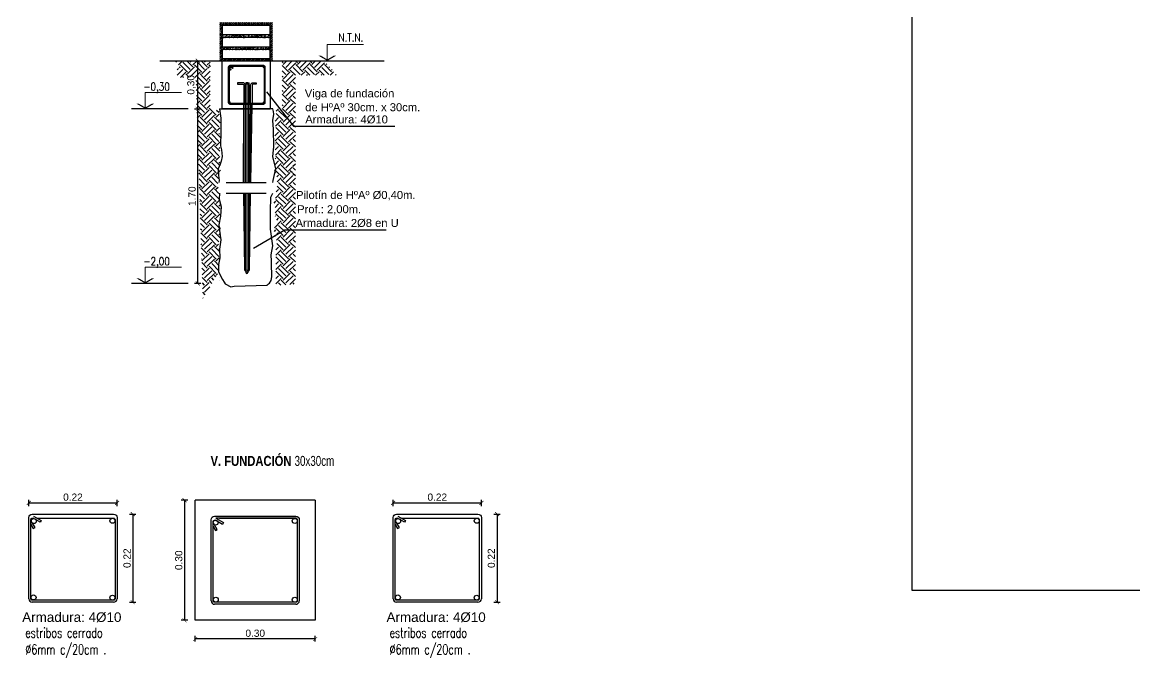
# Model space of a CAD drawing. Header units: millimetres. Extents: x 141 to 456, y -20 to 129.
# Drawn here: x 214.07 to 241.87, y 55.4 to 71.28 of the extents above; entities that cross this region are included whole.
import ezdxf
from ezdxf.enums import TextEntityAlignment as Align

# ---------------------------------------------------------------- set-up
doc = ezdxf.new("R2010")
doc.units = ezdxf.units.MM
doc.header["$LTSCALE"] = 0.1
doc.header["$MEASUREMENT"] = 0
doc.header["$PDMODE"] = 3
doc.header["$PDSIZE"] = 0.1
doc.linetypes.add('ACAD_ISO02W100', pattern=[15, 12, -3])
doc.layers.get('DEFPOINTS').update_dxf_attribs({"color": 1})
doc.layers.add('00-COTAS', color=1, linetype='Continuous', lineweight=9)
doc.layers.add('referencias', color=1, linetype='Continuous', lineweight=5)
for name, color, linetype in [('00-muros-a', 2, 'Continuous'), ('armadura', 10, 'Continuous'), ('CORTE-3', 3, 'Continuous'), ('Cota', 1, 'Continuous'), ('Cotas', 1, 'Continuous'), ('EJES', 6, 'Continuous'), ('FUNDACION', 4, 'Continuous'), ('hach', 1, 'Continuous'), ('LINEA-TIERRA', 6, 'Continuous'), ('LINEAS DE PROYECCIÓN', 60, 'Continuous'), ('Muros', 7, 'Continuous'), ('Sombras', 7, 'Continuous'), ('TRAMAS', 8, 'Continuous')]:
    doc.layers.add(name, color=color, linetype=linetype)
doc.layers.add('VP', color=11, linetype='Continuous', plot=False)
doc.styles.add('1 en 100', font='romans.shx', dxfattribs={"height": 0.17})
doc.styles.add('ARIAL', font='arial.ttf', dxfattribs={"height": 0.18})
doc.styles.add('COTAS', font='ROMANS.shx', dxfattribs={"width": 0.7})
doc.dimstyles.new('1 en 20', dxfattribs={"dimtxt": 0.018, "dimasz": 0.018, "dimexe": 0, "dimexo": 0, "dimgap": 0.01, "dimtad": 1, "dimzin": 0, "dimdsep": 46, "dimtxsty": '1 en 100', "dimblk1": 'C-1', "dimblk2": 'C-1', "dimsah": 1, "dimcen": 0.1, "dimse1": 1, "dimse2": 1, "dimclrd": 1, "dimclrt": 256, "dimadec": 0, "dimazin": 0, "dimtfac": 1, "dimtix": 1, "dimtofl": 0, "dimtmove": 2, "dimatfit": 3, "dimfxl": 1, "dimtolj": 1, "dimtzin": 0, "dimlwd": -1, "dimarcsym": 0})
doc.dimstyles.new('100', dxfattribs={"dimtxt": 0.2, "dimasz": 0.1, "dimexe": 0.08, "dimexo": 0, "dimgap": 0.05, "dimtad": 1, "dimzin": 1, "dimtxsty": 'ARIAL', "dimblk": 'ARCHTICK', "dimcen": 2.5, "dimadec": 0, "dimazin": 0, "dimtfac": 1, "dimtix": 1, "dimtmove": 0, "dimatfit": 3, "dimfxl": 0.08, "dimfxlon": 1, "dimarcsym": 0})
pattern_1 = [(50, (-227.3823, 169.6854), (4.372432, -0.382538), [0.4572, -5.0292]), (355, (-227.3823, 169.6854), (-0.84583, 4.58536), [0.36576, -4.02336]), (100.451, (-227.018, 169.6535), (3.52662, 4.2028), [0.38856, -4.27416]), (46.1842, (-227.382, 170.9046), (6.5059, -1.009016), [0.6858, -7.5438]), (96.6356, (-226.84, 170.8205), (5.6977, 5.93821), [0.58284, -6.41124]), (351.184, (-227.382, 170.9046), (5.69771, 5.9382), [0.54864, -6.03504]), (21, (-226.7727, 170.5998), (3.638757, -2.454372), [0.4572, -5.0292]), (326, (-226.7727, 170.5998), (1.48325, 4.42051), [0.36576, -4.02336]), (71.4514, (-226.4694, 170.3952), (5.121996, 1.96615), [0.38856, -4.27416]), (37.5, (-227.3823, 169.6854), (0.0741265, 2.029321), [0, -3.974592, 0, -4.08432, 0, -4.0386]), (7.5, (-227.3823, 169.6854), (1.603672, 2.404334), [0, -2.328672, 0, -3.883152, 0, -1.53924]), (327.5, (-228.7417, 169.6854), (3.254174, -0.13749), [0, -1.524, 0, -4.75488, 0, -6.30936]), (317.5, (-229.3513, 169.6854), (3.5551, 0.610236), [0, -1.9812, 0, -3.157728, 0, -4.48056])]

# ---------------------------------------------------------------- blocks, each defined once
blk = doc.blocks.new('_ARCHTICK')
at = {"color": 0, "linetype": 'ByBlock', "const_width": 0.15}
blk.add_lwpolyline([(-0.5, -0.5), (0.5, 0.5)], dxfattribs=at)
blk = doc.blocks.new('*D346')
at = {"layer": 'Cotas', "color": 0, "lineweight": -2, "transparency": 16777216}
for p, q in [((218.375, 70.315), (218.535, 70.315)), ((218.455, 69.115), (218.455, 70.315)), ((218.375, 69.115), (218.535, 69.115))]:
    blk.add_line(p, q, dxfattribs=at)
at = {"layer": 'DEFPOINTS', "color": 0, "transparency": 16777216}
for p in [(218.255, 70.315), (218.455, 70.315), (218.255, 69.115)]:
    blk.add_point(p, dxfattribs=at)
at = {"layer": 'Cotas', "color": 0, "lineweight": -2, "transparency": 16777216, "xscale": 0.1, "yscale": 0.1, "zscale": 0.1}
for p, rotation in [((218.455, 70.315), 90), ((218.455, 69.115), 270)]:
    blk.add_blockref('_ARCHTICK', p, dxfattribs=dict(at, rotation=rotation))
at = {"layer": 'Cotas', "color": 0, "transparency": 16777216, "insert": (218.297, 69.715), "char_height": 0.18, "attachment_point": 5, "rotation": 90, "style": 'ARIAL'}
blk.add_mtext('0,30', dxfattribs=at)
blk = doc.blocks.new('niv')
at = {"linetype": 'ByBlock'}
blk.add_line((0, 0.325), (0, 0), dxfattribs=at)
blk.add_line((0, 0.325), (0.72, 0.325))
for points in [[(-0.172, 0.1), (-0.123, 0.1), (0, 0), (0, 0.028)], [(0.172, 0.1), (0.123, 0.1), (0, 0), (0, 0.028)]]:
    blk.add_solid(points)
at = {"style": 'COTAS', "width": 0.8}
blk.add_attdef('NIVEL', text='', height=0.148, dxfattribs=at).set_placement((0.713, 0.382), align=Align.RIGHT)
blk = doc.blocks.new('*D347')
at = {"layer": 'Cotas', "color": 0, "lineweight": -2, "transparency": 16777216}
for p, q in [((218.375, 69.115), (218.535, 69.115)), ((218.455, 64.751), (218.455, 69.115)), ((218.535, 64.751), (218.375, 64.751))]:
    blk.add_line(p, q, dxfattribs=at)
at = {"layer": 'DEFPOINTS', "color": 0, "transparency": 16777216}
for p in [(218.255, 69.115), (218.455, 69.115), (218.856, 64.751)]:
    blk.add_point(p, dxfattribs=at)
at = {"layer": 'Cotas', "color": 0, "lineweight": -2, "transparency": 16777216, "xscale": 0.1, "yscale": 0.1, "zscale": 0.1}
for p, rotation in [((218.455, 69.115), 90), ((218.455, 64.751), 270)]:
    blk.add_blockref('_ARCHTICK', p, dxfattribs=dict(at, rotation=rotation))
at = {"layer": 'Cotas', "color": 0, "transparency": 16777216, "insert": (218.313, 66.933), "char_height": 0.18, "width": 0.5, "attachment_point": 5, "rotation": 90, "style": 'ARIAL'}
blk.add_mtext('1.70', dxfattribs=at)
blk = doc.blocks.new('C-1')
for p, q in [((-1, 0), (0, 0)), ((0, -0.5), (0, 0.5))]:
    blk.add_line(p, q)
at = {"const_width": 0.05}
for points in [[(-0.5, 0), (0, 0)], [(-0.2, -0.2), (0.2, 0.2)]]:
    blk.add_lwpolyline(points, dxfattribs=at)
blk = doc.blocks.new('*D352')
at = {"layer": 'Cotas', "color": 0, "lineweight": -2, "transparency": 16777216}
for p, q in [((214.234, 59.19), (214.234, 59.35)), ((214.234, 59.27), (216.438, 59.27)), ((216.438, 59.19), (216.438, 59.35))]:
    blk.add_line(p, q, dxfattribs=at)
at = {"layer": 'DEFPOINTS', "color": 0, "transparency": 16777216}
for p in [(216.438, 59.27), (214.234, 57.869), (216.438, 57.869)]:
    blk.add_point(p, dxfattribs=at)
at = {"layer": 'Cotas', "color": 0, "lineweight": -2, "transparency": 16777216, "xscale": 0.1, "yscale": 0.1, "zscale": 0.1, "rotation": 180}
blk.add_blockref('_ARCHTICK', (214.234, 59.27), dxfattribs=at)
at = {"layer": 'Cotas', "color": 0, "lineweight": -2, "transparency": 16777216, "xscale": 0.1, "yscale": 0.1, "zscale": 0.1}
blk.add_blockref('_ARCHTICK', (216.438, 59.27), dxfattribs=at)
at = {"layer": 'Cotas', "color": 0, "transparency": 16777216, "insert": (215.336, 59.412), "char_height": 0.18, "attachment_point": 5, "style": 'ARIAL'}
blk.add_mtext('0.22', dxfattribs=at)
blk = doc.blocks.new('*D353')
at = {"layer": 'Cotas', "color": 0, "lineweight": -2, "transparency": 16777216}
for p, q in [((216.751, 58.988), (216.911, 58.988)), ((216.831, 58.988), (216.831, 56.788)), ((216.751, 56.788), (216.911, 56.788))]:
    blk.add_line(p, q, dxfattribs=at)
at = {"layer": 'DEFPOINTS', "color": 0, "transparency": 16777216}
for p in [(216.192, 58.988), (216.192, 56.788), (216.831, 56.788)]:
    blk.add_point(p, dxfattribs=at)
at = {"layer": 'Cotas', "color": 0, "lineweight": -2, "transparency": 16777216, "xscale": 0.1, "yscale": 0.1, "zscale": 0.1}
for p, rotation in [((216.831, 58.988), 90), ((216.831, 56.788), 270)]:
    blk.add_blockref('_ARCHTICK', p, dxfattribs=dict(at, rotation=rotation))
at = {"layer": 'Cotas', "color": 0, "transparency": 16777216, "insert": (216.689, 57.888), "char_height": 0.18, "attachment_point": 5, "rotation": 90, "style": 'ARIAL'}
blk.add_mtext('0.22', dxfattribs=at)
blk = doc.blocks.new('*D344')
at = {"layer": 'Cotas', "color": 0, "lineweight": -2, "transparency": 16777216}
for p, q in [((218.391, 55.803), (218.391, 55.95)), ((221.391, 55.803), (221.391, 55.95)), ((221.391, 55.87), (218.391, 55.87))]:
    blk.add_line(p, q, dxfattribs=at)
at = {"layer": 'DEFPOINTS', "color": 0, "transparency": 16777216}
for p in [(218.391, 55.87), (218.391, 55.803), (221.391, 55.803)]:
    blk.add_point(p, dxfattribs=at)
at = {"layer": 'Cotas', "color": 0, "lineweight": -2, "transparency": 16777216, "xscale": 0.1, "yscale": 0.1, "zscale": 0.1, "rotation": 180}
blk.add_blockref('_ARCHTICK', (218.391, 55.87), dxfattribs=at)
at = {"layer": 'Cotas', "color": 0, "lineweight": -2, "transparency": 16777216, "xscale": 0.1, "yscale": 0.1, "zscale": 0.1}
blk.add_blockref('_ARCHTICK', (221.391, 55.87), dxfattribs=at)
at = {"layer": 'Cotas', "color": 0, "transparency": 16777216, "insert": (219.891, 56.012), "char_height": 0.18, "attachment_point": 5, "style": 'ARIAL'}
blk.add_mtext('0.30', dxfattribs=at)
blk = doc.blocks.new('*D345')
at = {"layer": 'Cotas', "color": 0, "lineweight": -2, "transparency": 16777216}
for p, q in [((218.203, 59.336), (218.043, 59.336)), ((218.123, 59.336), (218.123, 56.336)), ((218.203, 56.336), (218.043, 56.336))]:
    blk.add_line(p, q, dxfattribs=at)
at = {"layer": 'DEFPOINTS', "color": 0, "transparency": 16777216}
for p in [(218.988, 59.336), (218.123, 56.336), (218.988, 56.336)]:
    blk.add_point(p, dxfattribs=at)
at = {"layer": 'Cotas', "color": 0, "lineweight": -2, "transparency": 16777216, "xscale": 0.1, "yscale": 0.1, "zscale": 0.1}
for p, rotation in [((218.123, 59.336), 90), ((218.123, 56.336), 270)]:
    blk.add_blockref('_ARCHTICK', p, dxfattribs=dict(at, rotation=rotation))
at = {"layer": 'Cotas', "color": 0, "transparency": 16777216, "insert": (217.981, 57.836), "char_height": 0.18, "attachment_point": 5, "rotation": 90, "style": 'ARIAL'}
blk.add_mtext('0.30', dxfattribs=at)
blk = doc.blocks.new('*D354')
at = {"layer": 'Cotas', "color": 0, "lineweight": -2, "transparency": 16777216}
for p, q in [((223.338, 59.19), (223.338, 59.35)), ((223.338, 59.27), (225.542, 59.27)), ((225.542, 59.19), (225.542, 59.35))]:
    blk.add_line(p, q, dxfattribs=at)
at = {"layer": 'DEFPOINTS', "color": 0, "transparency": 16777216}
for p in [(225.542, 59.27), (223.338, 57.869), (225.542, 57.869)]:
    blk.add_point(p, dxfattribs=at)
at = {"layer": 'Cotas', "color": 0, "lineweight": -2, "transparency": 16777216, "xscale": 0.1, "yscale": 0.1, "zscale": 0.1, "rotation": 180}
blk.add_blockref('_ARCHTICK', (223.338, 59.27), dxfattribs=at)
at = {"layer": 'Cotas', "color": 0, "lineweight": -2, "transparency": 16777216, "xscale": 0.1, "yscale": 0.1, "zscale": 0.1}
blk.add_blockref('_ARCHTICK', (225.542, 59.27), dxfattribs=at)
at = {"layer": 'Cotas', "color": 0, "transparency": 16777216, "insert": (224.44, 59.412), "char_height": 0.18, "attachment_point": 5, "style": 'ARIAL'}
blk.add_mtext('0.22', dxfattribs=at)
blk = doc.blocks.new('*D355')
at = {"layer": 'Cotas', "color": 0, "lineweight": -2, "transparency": 16777216}
for p, q in [((225.854, 58.988), (226.014, 58.988)), ((225.934, 58.988), (225.934, 56.788)), ((225.854, 56.788), (226.014, 56.788))]:
    blk.add_line(p, q, dxfattribs=at)
at = {"layer": 'DEFPOINTS', "color": 0, "transparency": 16777216}
for p in [(225.295, 58.988), (225.295, 56.788), (225.934, 56.788)]:
    blk.add_point(p, dxfattribs=at)
at = {"layer": 'Cotas', "color": 0, "lineweight": -2, "transparency": 16777216, "xscale": 0.1, "yscale": 0.1, "zscale": 0.1}
for p, rotation in [((225.934, 58.988), 90), ((225.934, 56.788), 270)]:
    blk.add_blockref('_ARCHTICK', p, dxfattribs=dict(at, rotation=rotation))
at = {"layer": 'Cotas', "color": 0, "transparency": 16777216, "insert": (225.792, 57.888), "char_height": 0.18, "attachment_point": 5, "rotation": 90, "style": 'ARIAL'}
blk.add_mtext('0.22', dxfattribs=at)

msp = doc.modelspace()

# ---------------------------------------------------------------- hatches: boundary and pattern name
h = msp.add_hatch()
h.set_pattern_fill('ANSI31,_O', color=2, scale=0.010378)
h.set_pattern_definition([(45, (-8480.131086, -6347.587744), (-0.02330012399, 0.02330012399), [])])
edge = h.paths.add_edge_path()
edge.add_line((219.9426, 71.2747), (220.1426, 71.2747))
edge.add_line((220.1426, 71.2747), (220.3226, 71.2747))
edge.add_line((220.3226, 71.2747), (220.3226, 70.3147))
edge.add_line((220.3226, 70.3147), (219.0026, 70.3147))
edge.add_line((219.0026, 70.3147), (219.0026, 71.0265))
edge.add_arc((219.0068, 71.0385), 0.0127, 250.4607, 469.5393)
edge.add_line((219.0026, 71.0505), (219.0026, 71.2747))
edge.add_line((219.0026, 71.2747), (219.9426, 71.2747))
h.paths.add_polyline_path([(219.0626, 71.1947), (219.0626, 70.9747), (219.0626, 70.8957), (219.0626, 70.6687), (219.0626, 70.5947), (219.0626, 70.3747), (220.2626, 70.3747), (220.2626, 70.5947), (220.2626, 70.6687), (220.2626, 70.8957), (220.2626, 70.9747), (220.2626, 71.1947)], flags=16)
at = {"layer": 'hach'}
h = msp.add_hatch(dxfattribs=at)
h.set_pattern_fill('AR-SAND,_O', color=256, scale=0.001038)
h.set_pattern_definition([(37.5, (-8480.131086, -6347.587744), (-0.00166057302, 0.0507931576), [0, -0.04006884324, 0, -0.04481383784, 0, -0.04283675676]), (7.5, (-8480.131086, -6347.587744), (0.04665322722, 0.07439482125), [0, -0.02161608649, 0, -0.03611468108, 0, -0.01383956757]), (327.5, (-8480.16351, -6347.587744), (0.08209218113, 0.00014915646), [0, -0.01318054054, 0, -0.04744994595, 0, -0.06194854054]), (317.5, (-8480.16351, -6347.587744), (0.07924477777, 0.0231364487), [0, -0.00659027027, 0, -0.03110607568, 0, -0.03558745946])])
h.paths.add_polyline_path([(220.2626, 70.9747), (220.2626, 70.8957), (219.0626, 70.8957), (219.0626, 70.9747)])
h.paths.add_polyline_path([(220.2626, 70.6687), (220.2626, 70.5947), (219.0626, 70.5947), (219.0626, 70.6687)])
at = {"layer": 'Sombras'}
h = msp.add_hatch(dxfattribs=at)
h.set_pattern_fill('AR-CONC', color=1, scale=0.024, style=0)
h.set_pattern_definition(pattern_1)
h.paths.add_polyline_path([(220.0006, 69.6577), (220.0006, 69.3577), (219.9526, 69.3577), (219.9526, 69.6539, 0.8129288), (219.8886, 69.6539), (219.8886, 69.0587), (220.2026, 69.0587, 0.4142136), (220.2186, 69.0747), (220.2186, 69.9547, 0.4142136), (220.2026, 69.9707), (219.5702, 69.9707), (219.6025, 69.9374), (219.5852, 69.9207), (219.5426, 69.9646, 0.2427141), (219.5253, 69.9704, 0.4647423), (219.5066, 69.9547), (219.5066, 69.9374), (219.553, 69.8895), (219.5358, 69.8728), (219.5066, 69.9029), (219.5066, 69.0747, 0.4142136), (219.5226, 69.0587), (219.8406, 69.0587), (219.8406, 69.6577, -0.8771044)], flags=17)
h.paths.add_polyline_path([(219.4826, 69.9547, -0.4142136), (219.5226, 69.9947), (219.5384, 69.9947), (220.2026, 69.9947, -0.4142136), (220.2426, 69.9547), (220.2426, 69.0747, -0.4142136), (220.2026, 69.0347), (219.8886, 69.0347), (219.8886, 68.9147), (220.4626, 68.9147), (220.4626, 70.1147), (219.2626, 70.1147), (219.2626, 68.9147), (219.8406, 68.9147), (219.8406, 69.0347), (219.5226, 69.0347, -0.4142136), (219.4826, 69.0747)])
h = msp.add_hatch(dxfattribs=at)
h.set_pattern_fill('AR-CONC', color=1, scale=0.024, style=0)
h.set_pattern_definition(pattern_1)
h.paths.add_polyline_path([(220.2186, 69.9547, 0.4142136), (220.2026, 69.9707), (219.5702, 69.9707), (219.6025, 69.9374), (219.5852, 69.9207), (219.5426, 69.9646, 0.2029627), (219.5283, 69.9707), (219.5226, 69.9707, 0.4142136), (219.5066, 69.9547), (219.5066, 69.9374), (219.553, 69.8895), (219.5358, 69.8728), (219.5066, 69.9029), (219.5066, 69.0747, 0.4142136), (219.5226, 69.0587), (219.8406, 69.0587), (219.8406, 69.6577, -0.8771044), (220.0006, 69.6577), (220.0006, 69.3577), (219.9526, 69.3577), (219.9526, 69.6539, 0.8129288), (219.8886, 69.6539), (219.8886, 69.0587), (220.2026, 69.0587, 0.4142136), (220.2186, 69.0747)], flags=17)
h.paths.add_polyline_path([(219.4826, 69.9547, -0.4142136), (219.5226, 69.9947), (219.5384, 69.9947), (220.2026, 69.9947, -0.4142136), (220.2426, 69.9547), (220.2426, 69.0747, -0.4142136), (220.2026, 69.0347), (219.8886, 69.0347), (219.8886, 68.9147), (220.4626, 68.9147), (220.4626, 70.1147), (219.2626, 70.1147), (219.2626, 68.9147), (219.8406, 68.9147), (219.8406, 69.0347), (219.5226, 69.0347, -0.4142136), (219.4826, 69.0747)])
at = {"layer": 'TRAMAS', "linetype": 'ACAD_ISO02W100'}
h = msp.add_hatch(dxfattribs=at)
h.set_pattern_fill('EARTH', color=256, scale=0.04, angle=45)
h.set_pattern_definition([(45, (-27.72686, 216.05023), (0, 0.35921024), [0.254, -0.254]), (45, (-27.79421, 216.11759), (0, 0.35921024), [0.254, -0.254]), (45, (-27.86157, 216.18494), (0, 0.35921024), [0.254, -0.254]), (135, (-27.86157, 216.22984), (-0.35921024, 0), [0.254, -0.254]), (135, (-27.79421, 216.2972), (-0.35921024, 0), [0.254, -0.254]), (135, (-27.72686, 216.36454), (-0.35921024, 0), [0.254, -0.254])])
h.paths.add_polyline_path([(218.611, 70.0674), (218.7814, 70.1738), (218.7813, 70.1858)], flags=16)
h.paths.add_polyline_path([(218.0158, 69.9082), (218.6053, 69.9082), (218.6053, 69.9088), (217.9815, 69.9088)], flags=16)
h.paths.add_polyline_path([(218.9418, 66.6154), (218.9418, 66.9729)], flags=16)
h.paths.add_polyline_path([(218.9985, 69.481), (218.998, 69.4798), (218.9987, 69.481)], flags=17)
h.paths.add_polyline_path([(218.8686, 69.0895), (218.7626, 69.1147), (218.7626, 70.3147), (217.833, 70.3147), (218.0201, 70.118), (217.9427, 70.1311), (217.9427, 69.9026), (218.4052, 69.9026), (218.5827, 64.3679), (218.9953, 65.0671), (218.9954, 64.7175), (218.9912, 65.557), (218.9912, 65.5756), (218.9726, 65.7173), (218.9703, 65.7824), (219.0168, 65.8428), (219.0121, 65.9241), (219.0121, 65.9822), (219.0331, 66.0309), (219.0284, 66.082), (219.0238, 66.2098), (219.0051, 66.2437), (218.9773, 66.2809), (218.9703, 66.3134), (219.0075, 66.4156), (219.0168, 66.5015), (219.0261, 66.548), (219.0261, 66.5782), (219.0168, 66.5968), (219.0098, 66.6363), (219.04, 66.7106), (219.0377, 66.7385), (219.0028, 66.8546), (218.9929, 66.8988), (219.0007, 66.9266), (218.9841, 66.9893), (218.9799, 67.0684), (218.964, 67.152), (218.9623, 67.1752), (218.9576, 67.2286), (218.9648, 67.3182), (218.963, 67.3527), (218.9757, 67.3954), (218.9866, 67.4371), (218.9929, 67.4734), (218.9984, 67.4825), (219.0283, 67.5378), (219.0302, 67.5569), (219.0274, 67.5732), (219.0184, 67.6005), (219.0184, 67.624), (219.0138, 67.6881), (219.0175, 67.7171), (218.9964, 67.7426), (219.0044, 67.792), (219.0131, 67.8189), (219.0102, 67.8305), (219.0059, 67.8392), (218.9971, 67.8799), (219.0022, 67.9068), (219.0051, 67.9185), (219.0095, 67.9439), (219.0153, 67.9715), (218.9964, 67.9887), (218.9993, 67.9953), (219.0095, 68.0214), (219.0071, 68.0625), (218.9964, 68.1123), (218.9993, 68.1268), (219.0117, 68.1617), (219.008, 68.1799), (218.9938, 68.2147), (219.0037, 68.2409), (219.0049, 68.2736), (219.0096, 68.29), (219.0167, 68.3159), (219.019, 68.3276), (219.0272, 68.3792), (219.0143, 68.4331), (219.0084, 68.4742), (218.9967, 68.4953), (218.992, 68.5035), (218.9885, 68.5082), (218.9885, 68.5293), (218.9791, 68.5669), (218.9885, 68.5856), (219.0084, 68.6525), (219.0032, 68.7081), (219.0167, 68.7416), (219.0155, 68.7674), (219.012, 68.785), (218.9979, 68.8085), (218.985, 68.8214), (218.9873, 68.8695), (218.9886, 68.9213), (218.9905, 68.9422), (218.9848, 68.999), (218.9867, 69.0292), (218.9961, 69.0785), (219.0151, 69.0993), (218.9904, 69.081), (218.9846, 69.081), (218.9547, 69.081), (218.8772, 69.0725)])
h = msp.add_hatch(dxfattribs=at)
h.set_pattern_fill('EARTH', color=256, scale=0.04, angle=45)
h.set_pattern_definition([(45, (-5988.94543, -6022.12084), (3e-17, 0.359210245), [0.254, -0.254]), (45, (-5989.01279, -6022.05348), (3e-17, 0.359210245), [0.254, -0.254]), (45, (-5989.08014, -6021.98613), (3e-17, 0.359210245), [0.254, -0.254]), (135, (-5989.08014, -6021.94123), (-0.359210245, 3e-17), [0.254, -0.254]), (135, (-5989.01279, -6021.87388), (-0.359210245, 3e-17), [0.254, -0.254]), (135, (-5988.94543, -6021.80653), (-0.359210245, 3e-17), [0.254, -0.254])])
h.paths.add_polyline_path([(220.8219, 67.4143), (220.8339, 67.4143), (220.8339, 67.921), (220.8219, 67.921)], flags=16)
h.paths.add_polyline_path([(220.5626, 70.3147), (220.5626, 69.1147), (220.4408, 69.1147), (220.4243, 69.1147), (220.4138, 69.1147), (220.4085, 69.1147), (220.4054, 69.1147), (220.3949, 69.1147), (220.4041, 69.1121), (220.4136, 69.0629), (220.4155, 69.0326), (220.4098, 68.9758), (220.4117, 68.955), (220.4129, 68.9031), (220.4153, 68.855), (220.3977, 68.8374), (220.3953, 68.8304), (220.3883, 68.8187), (220.3848, 68.8011), (220.3836, 68.7753), (220.3953, 68.7459), (220.3953, 68.7237), (220.3918, 68.6861), (220.4118, 68.6193), (220.4212, 68.6005), (220.4118, 68.563), (220.4118, 68.5419), (220.4083, 68.5372), (220.4036, 68.529), (220.3918, 68.5078), (220.386, 68.4668), (220.373, 68.4128), (220.3813, 68.3612), (220.3836, 68.3495), (220.3907, 68.3237), (220.3953, 68.3073), (220.3966, 68.2746), (220.4031, 68.2571), (220.4002, 68.2331), (220.3922, 68.2135), (220.3886, 68.1953), (220.4047, 68.1499), (220.393, 68.095), (220.3922, 68.0798), (220.3908, 68.0551), (220.401, 68.0289), (220.4039, 68.0224), (220.385, 68.0052), (220.3908, 67.9775), (220.3951, 67.9521), (220.3981, 67.9405), (220.4031, 67.9136), (220.3944, 67.8729), (220.3901, 67.8642), (220.3871, 67.8525), (220.4015, 67.8082), (220.3984, 67.8102), (220.4039, 67.7762), (220.3828, 67.7508), (220.3864, 67.7217), (220.3819, 67.6577), (220.3819, 67.6368), (220.3721, 67.6025), (220.3701, 67.5905), (220.3719, 67.5715), (220.4019, 67.5161), (220.4073, 67.5071), (220.4137, 67.4708), (220.4246, 67.429), (220.4373, 67.3864), (220.4355, 67.3519), (220.4427, 67.2623), (220.438, 67.2089), (220.4363, 67.1856), (220.4204, 67.102), (220.4162, 67.023), (220.3996, 66.9603), (220.4074, 66.9324), (220.3975, 66.8883), (220.3626, 66.7721), (220.3603, 66.7443), (220.3905, 66.6699), (220.3835, 66.6304), (220.3742, 66.6118), (220.3742, 66.5816), (220.3835, 66.5352), (220.3928, 66.4492), (220.43, 66.347), (220.423, 66.3145), (220.3951, 66.2773), (220.3765, 66.2435), (220.3719, 66.1157), (220.3672, 66.0646), (220.3881, 66.0158), (220.3881, 65.9577), (220.3835, 65.8764), (220.43, 65.816), (220.4277, 65.751), (220.4091, 65.6093), (220.4091, 65.5907), (220.4049, 64.7007), (220.405, 64.7007), (220.8935, 64.7378), (220.8935, 69.955), (221.9337, 69.955), (221.6128, 70.3147)])

# ---------------------------------------------------------------- linework, layer by layer
at = {"color": 1}
for p, q in [((219.0626, 70.8957), (219.0626, 70.9747)), ((220.2626, 70.8957), (220.2626, 70.9747)), ((219.0626, 70.5947), (219.0626, 70.6687)), ((220.2626, 70.5947), (220.2626, 70.6687))]:
    msp.add_line(p, q, dxfattribs=at)
at = {"color": 2, "const_width": 0.008}
msp.add_lwpolyline([(220.3226, 71.2747), (219.0026, 71.2747), (219.0026, 70.3147), (220.3226, 70.3147)], close=True, dxfattribs=at)
at = {"color": 1}
for points in [[(220.2626, 70.9747), (220.2626, 71.1947), (219.0626, 71.1947), (219.0626, 70.9747), (220.2626, 70.9747)], [(220.2626, 70.6687), (220.2626, 70.8957), (219.0626, 70.8957), (219.0626, 70.6687), (220.2626, 70.6687)], [(220.2626, 70.3747), (220.2626, 70.5947), (219.0626, 70.5947), (219.0626, 70.3747), (220.2626, 70.3747)]]:
    msp.add_lwpolyline(points, dxfattribs=at)
at = {"const_width": 0.008}
msp.add_lwpolyline([(219.0026, 70.6747), (219.0026, 70.3147)], dxfattribs=at)
at = {"layer": '00-muros-a'}
for p, q in [((221.3907, 59.3362), (218.3907, 59.3362)), ((218.3907, 56.3362), (218.3907, 59.3362)), ((221.3907, 59.3362), (221.3907, 56.3362)), ((221.3907, 56.3362), (218.3907, 56.3362))]:
    msp.add_line(p, q, dxfattribs=at)
at = {"layer": 'armadura'}
for p, q in [((214.3522, 58.9397, 3.0511), (214.5438, 58.8291, 3.0511)), ((223.4555, 58.9397, 3.0511), (223.6471, 58.8291, 3.0511)), ((214.3885, 58.6549, 3.0511), (214.286, 58.8324, 3.0511)), ((214.286, 58.7292, 3.0511), (214.3438, 58.6291, 3.0511)), ((214.518, 58.7844, 3.0511), (214.3383, 58.8881, 3.0511)), ((214.5438, 58.8291, 3.0511), (214.518, 58.7844, 3.0511)), ((218.9428, 58.603, 3.0511), (218.8403, 58.7805, 3.0511)), ((218.8403, 58.6773, 3.0511), (218.8981, 58.5772, 3.0511)), ((219.0723, 58.7325, 3.0511), (218.8927, 58.8362, 3.0511)), ((220.9067, 58.8877), (218.9065, 58.8878, 3.0511)), ((218.9065, 58.8878, 3.0511), (219.0981, 58.7772, 3.0511)), ((219.0981, 58.7772, 3.0511), (219.0723, 58.7325, 3.0511)), ((223.4918, 58.6549, 3.0511), (223.3893, 58.8324, 3.0511)), ((223.3893, 58.7292, 3.0511), (223.4471, 58.6291, 3.0511)), ((223.6213, 58.7844, 3.0511), (223.4417, 58.8881, 3.0511)), ((223.6471, 58.8291, 3.0511), (223.6213, 58.7844, 3.0511)), ((214.3438, 58.6291, 3.0511), (214.3885, 58.6549, 3.0511)), ((218.8981, 58.5772, 3.0511), (218.9428, 58.603, 3.0511)), ((223.4471, 58.6291, 3.0511), (223.4918, 58.6549, 3.0511)), ((214.2344, 56.8741), (214.2344, 58.3222)), ((216.4384, 58.3222), (216.4384, 56.8741)), ((218.7887, 56.8222), (218.7887, 58.2703)), ((220.9927, 58.2703), (220.9927, 56.8222)), ((223.3377, 56.8741), (223.3377, 58.3222)), ((225.5417, 58.3222), (225.5417, 56.8741)), ((216.3524, 56.7881), (214.3204, 56.7881)), ((220.9067, 56.7362), (218.8747, 56.7362)), ((225.4557, 56.7881), (223.4237, 56.7881))]:
    msp.add_line(p, q, dxfattribs=at)
for points in [[(214.2344, 58.3222), (214.2344, 58.9021, -0.4142136), (214.3204, 58.9881), (216.3524, 58.9881, -0.4142136), (216.4384, 58.9021), (216.4384, 58.3222)], [(218.7887, 58.2703), (218.7887, 58.8502, -0.4142136), (218.8747, 58.9362), (220.9067, 58.9362, -0.4142136), (220.9927, 58.8502), (220.9927, 58.2703)], [(223.3377, 58.3222), (223.3377, 58.9021, -0.4142136), (223.4237, 58.9881), (225.4557, 58.9881, -0.4142136), (225.5417, 58.9021), (225.5417, 58.3222)], [(214.286, 57.8692), (214.286, 58.8537, -0.4142136), (214.3204, 58.8881), (214.3383, 58.8881)], [(214.4415, 58.8881), (216.3524, 58.8881, -0.4142136), (216.3868, 58.8537), (216.3868, 57.8692)], [(218.8403, 57.8173), (218.8403, 58.8018, -0.4142136), (218.8747, 58.8362), (218.8927, 58.8362)], [(218.9959, 58.8877), (220.9067, 58.8877, -0.4142136), (220.9411, 58.8533), (220.9411, 57.8009)], [(223.3893, 57.8692), (223.3893, 58.8537, -0.4142136), (223.4237, 58.8881), (223.4417, 58.8881)], [(223.5449, 58.8881), (225.4557, 58.8881, -0.4142136), (225.4901, 58.8537), (225.4901, 57.8692)], [(216.3868, 57.8692), (216.3868, 56.8741, -0.4142136), (216.3524, 56.8397), (214.3204, 56.8397, -0.4142136), (214.286, 56.8741), (214.286, 57.8692)], [(225.4901, 57.8692), (225.4901, 56.8741, -0.4142136), (225.4557, 56.8397), (223.4237, 56.8397, -0.4142136), (223.3893, 56.8741), (223.3893, 57.8692)], [(220.9411, 57.8173), (220.9411, 56.8222, -0.4142136), (220.9067, 56.7878), (218.8747, 56.7878, -0.4142136), (218.8403, 56.8222), (218.8403, 57.8173)]]:
    msp.add_lwpolyline(points, format="xyb", dxfattribs=at)
for centre in [(214.3564, 58.8151), (216.3225, 58.8217), (218.9012, 58.7758), (220.8781, 58.8188), (223.4597, 58.8151), (225.4258, 58.8217), (214.3535, 56.9059), (216.3212, 56.9018), (218.9056, 56.8511), (220.8789, 56.8498), (223.4568, 56.9059), (225.4245, 56.9018)]:
    msp.add_circle(centre, 0.0623, dxfattribs=at)
for centre, start, end in [((214.3204, 56.8741), 180, 270), ((216.3524, 56.8741), 270, 0), ((218.8747, 56.8222), 180, 270), ((220.9067, 56.8222), 270, 0), ((223.4237, 56.8741), 180, 270), ((225.4557, 56.8741), 270, 0)]:
    msp.add_arc(centre, 0.086, start, end, dxfattribs=at)
at = {"layer": 'CORTE-3'}
msp.add_lwpolyline([(219.0626, 70.3147), (220.2626, 70.3147), (220.2626, 69.1147), (219.0626, 69.1147)], close=True, dxfattribs=at)
at = {"layer": 'Cota', "ltscale": 0.2}
for p, q in [((219.1613, 67.2714), (220.1613, 67.2714)), ((219.1613, 67.0089), (220.1613, 67.0089))]:
    msp.add_line(p, q, dxfattribs=at)
at = {"layer": 'EJES'}
msp.add_lwpolyline([(236.3062, 87.5337), (270.4396, 87.5337), (270.4396, 57.0774), (236.3062, 57.0774)], close=True, dxfattribs=at)
at = {"layer": 'FUNDACION', "color": 1}
for p, q in [((217.5034, 70.3147), (223.1092, 70.3147)), ((218.2173, 69.1147), (216.7975, 69.1147)), ((218.2173, 64.7511), (216.7975, 64.7511))]:
    msp.add_line(p, q, dxfattribs=at)
at = {"layer": 'hach', "linetype": 'Continuous'}
for p, q in [((219.1437, 71.2768), (219.1437, 71.2768)), ((219.1444, 71.2768), (219.1444, 71.2768)), ((219.1581, 71.2786), (219.1581, 71.2786)), ((219.3705, 71.2768), (219.3705, 71.2768)), ((219.4726, 71.2789), (219.4726, 71.2789)), ((219.5781, 71.278), (219.5781, 71.278)), ((219.583, 71.2736), (219.583, 71.2736)), ((219.6296, 71.2725), (219.6296, 71.2725)), ((219.6654, 71.2772), (219.6654, 71.2772)), ((219.6791, 71.279), (219.6791, 71.279)), ((219.6793, 71.2715), (219.6793, 71.2715)), ((219.6851, 71.2757), (219.6851, 71.2757)), ((220.0181, 71.2782), (220.0181, 71.2782)), ((220.0647, 71.2771), (220.0647, 71.2771)), ((220.1145, 71.2762), (220.1145, 71.2762)), ((220.1835, 71.277), (220.1835, 71.277)), ((220.2306, 71.275), (220.2306, 71.275)), ((220.2509, 71.2767), (220.2509, 71.2767)), ((220.3238, 71.2285), (220.3238, 71.2285)), ((220.3255, 71.1777), (220.3255, 71.1777)), ((220.3262, 71.175), (220.3262, 71.175)), ((220.3255, 71.1334), (220.3255, 71.1334)), ((220.3271, 71.1269), (220.3271, 71.1269))]:
    msp.add_line(p, q, dxfattribs=at)
at = {"layer": 'LINEA-TIERRA'}
for p, q in [((218.9949, 69.1147), (219.0626, 69.1147)), ((220.3303, 69.1147), (220.2626, 69.1147))]:
    msp.add_line(p, q, dxfattribs=at)
for points in [[(218.9949, 69.1147), (219.0329, 68.8831), (219.0273, 68.7354), (219.0273, 68.5467), (219.0191, 68.1908), (219.0519, 68.0924), (219.0684, 67.9283), (219.0437, 67.8052), (219.0109, 67.7314), (218.9617, 67.6165), (218.9699, 67.4606), (218.9863, 67.3212), (218.9834, 67.2714)], [(220.3339, 67.2714), (220.3397, 67.3212), (220.4053, 67.6247), (220.3315, 67.9201), (220.3561, 68.1744), (220.3479, 68.6042), (220.3315, 68.8257), (220.3561, 68.9816), (220.3503, 69.0451), (220.3303, 69.1147)], [(218.9949, 67.0089), (218.9896, 66.8593), (219.0375, 66.6648), (219.0268, 66.4351), (218.9842, 66.2136), (219.0055, 66.0085), (219.0285, 65.8403), (218.9949, 65.6086), (219.0055, 65.3962), (218.9729, 65.2281), (218.9729, 65.0512), (219.0248, 64.9458), (219.0715, 64.8477), (219.1182, 64.7825), (219.1407, 64.7436), (219.2802, 64.6711), (219.3675, 64.6814)], [(219.3675, 64.6814), (220.1875, 64.7122), (220.2013, 64.7286), (220.2483, 64.7625), (220.2868, 64.8305), (220.3084, 64.9189), (220.3079, 65.0209), (220.3011, 65.1569), (220.3011, 65.3065), (220.2872, 65.467), (220.3322, 65.6967), (220.275, 66.1069), (220.2747, 66.5609), (220.2798, 66.911), (220.3303, 67.0089)]]:
    msp.add_lwpolyline(points, dxfattribs=at)
at = {"layer": 'Muros', "color": 2}
msp.add_lwpolyline([(219.2723, 70.1947), (219.2564, 70.1947, 0.4142136), (219.2164, 70.1547), (219.2164, 69.2747, 0.4142136), (219.2564, 69.2347), (220.1026, 69.2347, 0.4142136), (220.1426, 69.2747), (220.1426, 70.1547, 0.4142136), (220.1026, 70.1947), (219.2723, 70.1947, -0.2029627), (219.2867, 70.1886), (219.3363, 70.1374), (219.3191, 70.1207), (219.2765, 70.1646, 0.2029627), (219.2621, 70.1707), (219.2564, 70.1707, 0.4142136), (219.2404, 70.1547), (219.2404, 69.2747, 0.4142136), (219.2564, 69.2587), (220.1026, 69.2587, 0.4142136), (220.1186, 69.2747), (220.1186, 70.1547, 0.4142136), (220.1026, 70.1707), (219.304, 70.1707)], format="xyb", dxfattribs=at)
at = {"layer": 'Muros', "color": 2, "const_width": 0.02}
for points in [[(219.25, 70.1494, 1), (219.27, 70.1494, 1)], [(220.109, 70.1494, -1), (220.089, 70.1494, -1)], [(219.25, 69.2799, -1), (219.27, 69.2799, -1)], [(220.109, 69.2799, 1), (220.089, 69.2799, 1)]]:
    msp.add_lwpolyline(points, format="xyb", close=True, dxfattribs=at)
at = {"layer": 'Muros', "color": 2}
msp.add_lwpolyline([(219.2404, 70.1442), (219.2869, 70.0962), (219.2697, 70.0795), (219.2404, 70.1097)], dxfattribs=at)
at = {"layer": 'Sombras'}
for p, q in [((219.6596, 69.7666), (219.6596, 69.2587)), ((219.7076, 69.7666), (219.6596, 69.7666)), ((219.7076, 69.7306), (219.6596, 69.7306)), ((219.7076, 69.7666), (219.7076, 69.2587)), ((219.7076, 69.7666), (219.7432, 69.7666)), ((219.7432, 69.2587), (219.7432, 69.7666)), ((219.6596, 69.2347), (219.6596, 67.2714)), ((219.7076, 69.2347), (219.7076, 67.2714)), ((219.7432, 67.2714), (219.7432, 69.2347)), ((219.6596, 67.0089), (219.6596, 65.0231)), ((219.7076, 67.0089), (219.7076, 65.0231))]:
    msp.add_line(p, q, dxfattribs=at)
for points in [[(219.5821, 69.7666), (219.4463, 69.7666), (219.4463, 69.7306), (219.5792, 69.7306)], [(219.8357, 69.7666), (219.9107, 69.7666), (219.9107, 69.7306), (219.8386, 69.7306)], [(219.5965, 67.2714), (219.6065, 69.2337)], [(219.6425, 69.2337), (219.6325, 67.2716)], [(219.7754, 69.2347), (219.7432, 67.2714)], [(219.7792, 67.2714), (219.8114, 69.2347)]]:
    msp.add_lwpolyline(points, dxfattribs=at)
for points in [[(219.5792, 69.7306, -0.3838384), (219.6061, 69.7111), (219.6061, 69.2587)], [(219.6421, 69.2587), (219.6421, 69.7139, 0.3764146), (219.5821, 69.7666, 0.3764146)], [(219.7757, 69.2587), (219.7757, 69.7139, -0.3764146), (219.8357, 69.7666, -0.3764146)], [(219.8386, 69.7306, 0.3838384), (219.8117, 69.7111), (219.8117, 69.2587)], [(219.5952, 67.0084), (219.6236, 65.0965, 0.8771044), (219.7436, 65.0965), (219.7749, 67.0089)], [(219.7389, 67.0089), (219.7076, 65.0994, -0.8129288), (219.6596, 65.0994), (219.6312, 67.0089)]]:
    msp.add_lwpolyline(points, format="xyb", dxfattribs=at)
msp.add_arc((219.6836, 65.0231), 0.024, 180, 0, dxfattribs=at)
at = {"layer": 'VP'}
for p, q in [((219.0626, 69.1147), (220.2626, 69.1147)), ((219.2834, 67.2714), (220.0339, 67.2714)), ((219.311, 67.0089), (220.089, 67.0089))]:
    msp.add_line(p, q, dxfattribs=at)

# ---------------------------------------------------------------- block references
at = {"layer": '00-COTAS'}
ref = msp.add_blockref('niv', (221.6923, 70.3147), dxfattribs=dict(at, xscale=1.260000000000218, yscale=1.260000000000218, zscale=1.260000000000218))
ref.add_attrib('NIVEL', 'N.T.N.', dxfattribs={"color": 2, "height": 0.2, "style": 'COTAS', "width": 0.8}).set_placement((222.5902, 70.7955), align=Align.RIGHT)
ref = msp.add_blockref('niv', (217.1443, 69.1147), dxfattribs=dict(at, xscale=1.260000000000218, yscale=1.260000000000218, zscale=1.260000000000218))
ref.add_attrib('NIVEL', '-0,30', dxfattribs={"color": 2, "height": 0.2, "style": 'COTAS', "width": 0.8}).set_placement((217.7554, 69.5698), align=Align.RIGHT)
ref = msp.add_blockref('niv', (217.1443, 64.7511), dxfattribs=dict(at, xscale=1.260000000000218, yscale=1.260000000000218, zscale=1.260000000000218))
ref.add_attrib('NIVEL', '-2,00', dxfattribs={"color": 2, "height": 0.2, "style": 'COTAS', "width": 0.8}).set_placement((217.7554, 65.2063), align=Align.RIGHT)

# ---------------------------------------------------------------- texts
at = {"layer": 'referencias', "style": 'ARIAL'}
for s, height, p in [('Viga de fundación', 0.2, (221.1289, 69.4035)), ('de HºAº 30cm. x 30cm.', 0.2, (221.1393, 69.056)), ('Armadura: 4%%C10', 0.2, (221.1408, 68.7516)), ('Pilotín de HºAº %%C0,40m.', 0.2, (220.912, 66.8634)), ('Prof.: 2,00m.', 0.2, (220.9382, 66.5076)), ('Armadura: 2%%C8 en U', 0.2, (220.8989, 66.1646)), ('Armadura: 4%%C10', 0.24, (214.0685, 56.2947)), ('Armadura: 4%%C10', 0.24, (223.1718, 56.2947))]:
    msp.add_text(s, height=height, dxfattribs=at).set_placement(p)
at = {"layer": 'referencias', "color": 2, "insert": (218.775, 60.4438), "char_height": 0.25, "width": 5.447686, "attachment_point": 1, "style": 'COTAS'}
msp.add_mtext('{\\fArial Black|b0|i0|c0|p34;\\C256;V. FUNDACIÓN \\fSwis721 BdOul BT|b0|i0|c0|p82;30x30cm}', dxfattribs=at)
at = {"layer": 'referencias', "color": 2, "char_height": 0.25, "attachment_point": 1, "style": 'COTAS'}
for insert in [(214.145, 56.1503), (223.2484, 56.1503)]:
    msp.add_mtext('{\\C256;estribos cerrado\\P%%C6mm c/20cm .}', dxfattribs=dict(at, insert=insert))

# ---------------------------------------------------------------- dimensions: what is measured, and where the dimension line sits
at = {"layer": 'Cotas'}
for base, p1, p2, text, picture, middle in [((218.4548, 70.3147), (218.2552, 69.1147), (218.2552, 70.3147), '0,30', '*D346', (218.2966, 69.7147)), ((218.4548, 69.1147), (218.8562, 64.7511), (218.2552, 69.1147), '1.70', '*D347', (218.3129, 66.9329)), ((216.8308, 56.7881), (216.1917, 58.9881), (216.1917, 56.7881), '0.22', '*D353', (216.6889, 57.8881)), ((225.9341, 56.7881), (225.2951, 58.9881), (225.2951, 56.7881), '0.22', '*D355', (225.7922, 57.8881))]:
    dim = msp.add_linear_dim(base=base, p1=p1, p2=p2, angle=90, text=text, dimstyle='100', dxfattribs=at)
    dim.commit()
    dim.dimension.update_dxf_attribs({"geometry": picture, "text_midpoint": middle})
for base, p1, p2, picture, middle in [((216.4384, 59.2696), (214.2344, 57.8692), (216.4384, 57.8692), '*D352', (215.3364, 59.4115)), ((225.5417, 59.2696), (223.3377, 57.8692), (225.5417, 57.8692), '*D354', (224.4397, 59.4115))]:
    dim = msp.add_linear_dim(base=base, p1=p1, p2=p2, text='0.22', dimstyle='100', dxfattribs=at)
    dim.commit()
    dim.dimension.update_dxf_attribs({"geometry": picture, "text_midpoint": middle})
for base, p1, p2, angle, picture, middle in [((218.1231, 56.3362), (218.9882, 59.3362), (218.9882, 56.3362), 90, '*D345', (218.1231, 57.8362)), ((218.3907, 55.8699), (221.3907, 55.803), (218.3907, 55.803), 180, '*D344', (219.8907, 55.8699))]:
    dim = msp.add_linear_dim(base=base, p1=p1, p2=p2, angle=angle, text='0.30', dimstyle='100', dxfattribs=at)
    dim.commit()
    dim.dimension.update_dxf_attribs({"geometry": picture, "text_midpoint": middle, "dimtype": 160})

# ---------------------------------------------------------------- leaders
at = {"layer": 'LINEAS DE PROYECCIÓN'}
for points in [[(220.1683, 69.5439), (220.8444, 68.6846), (223.3763, 68.6846)], [(219.8457, 65.6371), (220.6319, 66.091), (223.1638, 66.091)]]:
    msp.add_leader(points, dimstyle='1 en 20', override={"dimgap": 0.01, "dimtad": 0, "dimclrd": 2}, dxfattribs=at)

doc.saveas('drawing.dxf')
